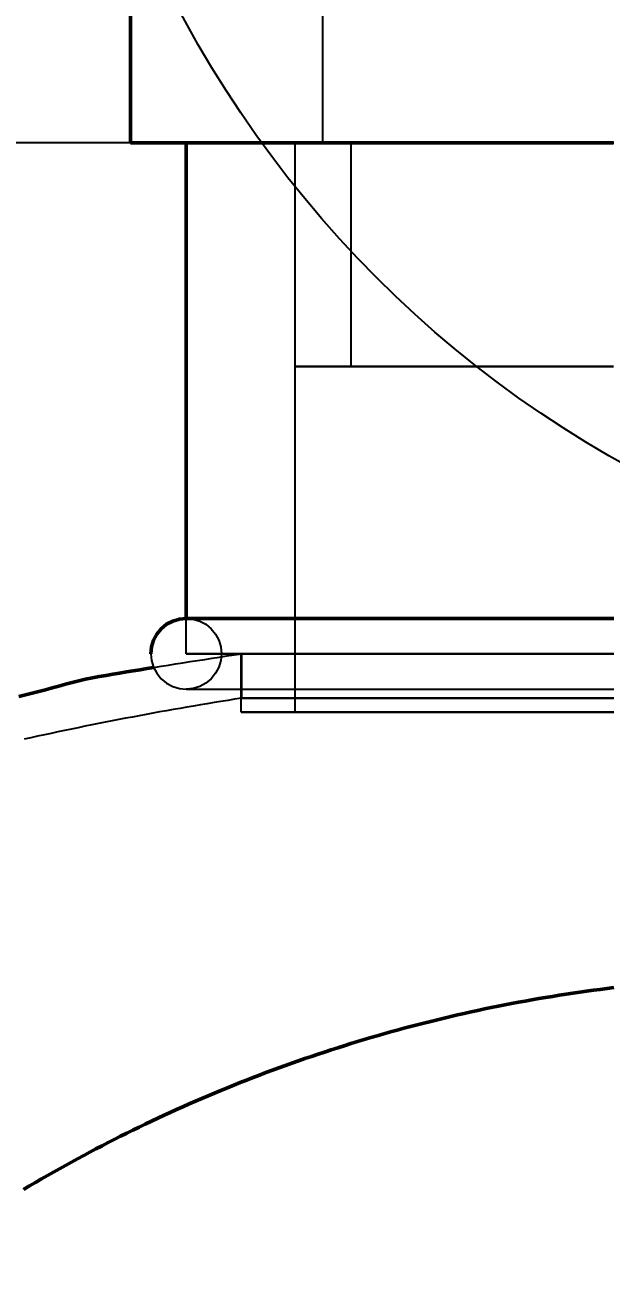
# Model space of a CAD drawing. Header units: millimetres. Extents: x 0 to 594, y 0 to 420.
# Drawn here: x 87.18 to 91.43, y 344.11 to 353.13 of the extents above; entities that cross this region are included whole.
import ezdxf

# ---------------------------------------------------------------- set-up
doc = ezdxf.new("R2010")
doc.units = ezdxf.units.MM
doc.linetypes.add('ISO02-TRAZOS', pattern=[3.75, 3, -0.75])
for name, color, linetype, lineweight in [('01-VISIBLE', 7, 'CONTINUOUS', 50), ('02-OCULTA', 4, 'ISO02-TRAZOS', 25), ('04-COTA', 3, 'CONTINUOUS', 25), ('08-FINA', 5, 'CONTINUOUS', 25)]:
    doc.layers.add(name, color=color, linetype=linetype, lineweight=lineweight)
doc.styles.add('ISO3098', font='isocpeur.ttf')
doc.dimstyles.new('FLAMA-ISO', dxfattribs={"dimtxt": 3.5, "dimasz": 3, "dimexe": 2, "dimexo": 1, "dimgap": 1, "dimtad": 1, "dimdec": 1, "dimtxsty": 'ISO3098', "dimcen": 2.5, "dimclrd": 3, "dimclre": 3, "dimclrt": 3, "dimazin": 3, "dimtfac": 1, "dimtmove": 0, "dimatfit": 3, "dimlwd": 25, "dimlwe": 25})

msp = doc.modelspace()

# ---------------------------------------------------------------- linework, layer by layer
at = {"layer": '01-VISIBLE'}
for p, q in [((87.945, 352.2761), (87.945, 353.6261)), ((88.35, 348.8321), (88.35, 352.2761))]:
    msp.add_line(p, q, dxfattribs=at)
for points in [[(87.945, 352.2761), (87.9951, 352.2761), (88.0451, 352.2761), (88.0952, 352.2761), (88.1452, 352.2761), (88.1953, 352.2761), (88.2453, 352.2761), (88.2954, 352.2761), (88.3454, 352.2761), (88.3955, 352.2761), (88.4455, 352.2761), (88.4956, 352.2761), (88.5456, 352.2761), (88.5957, 352.2761), (88.6457, 352.2761), (88.6958, 352.2761), (88.7458, 352.2761), (88.7959, 352.2761), (88.8459, 352.2761), (88.896, 352.2761), (88.946, 352.2761), (88.9961, 352.2761), (89.0461, 352.2761), (89.0962, 352.2761), (89.1462, 352.2761), (89.1963, 352.2761), (89.2464, 352.2761), (89.2964, 352.2761), (89.3465, 352.2761), (89.3965, 352.2761), (89.4466, 352.2761), (89.4966, 352.2761), (89.5467, 352.2761), (89.5967, 352.2761), (89.6468, 352.2761), (89.6968, 352.2761), (89.7469, 352.2761), (89.7969, 352.2761), (89.847, 352.2761), (89.897, 352.2761), (89.9471, 352.2761), (89.9971, 352.2761), (90.0472, 352.2761), (90.0972, 352.2761), (90.1473, 352.2761), (90.1973, 352.2761), (90.2474, 352.2761), (90.2974, 352.2761), (90.3475, 352.2761), (90.3976, 352.2761), (90.4476, 352.2761), (90.4977, 352.2761), (90.5477, 352.2761), (90.5978, 352.2761), (90.6478, 352.2761), (90.6979, 352.2761), (90.7479, 352.2761), (90.798, 352.2761), (90.848, 352.2761), (90.8981, 352.2761), (90.9481, 352.2761), (90.9982, 352.2761), (91.0482, 352.2761), (91.0983, 352.2761), (91.1483, 352.2761), (91.1984, 352.2761), (91.2484, 352.2761), (91.2985, 352.2761), (91.3485, 352.2761), (91.3986, 352.2761), (91.4486, 352.2761)], [(88.35, 348.8321), (88.3001, 348.8272), (88.252, 348.8126), (88.2078, 348.7889), (88.169, 348.7571), (88.1371, 348.7183), (88.1135, 348.6741), (88.0989, 348.626), (88.094, 348.5761)], [(91.45, 348.8321), (91.4, 348.8321), (91.35, 348.8321), (91.3, 348.8321), (91.25, 348.8321), (91.2, 348.8321), (91.15, 348.8321), (91.1, 348.8321), (91.05, 348.8321), (91, 348.8321), (90.95, 348.8321), (90.9, 348.8321), (90.85, 348.8321), (90.8, 348.8321), (90.75, 348.8321), (90.7, 348.8321), (90.65, 348.8321), (90.6, 348.8321), (90.55, 348.8321), (90.5, 348.8321), (90.45, 348.8321), (90.4, 348.8321), (90.35, 348.8321), (90.3, 348.8321), (90.25, 348.8321), (90.2, 348.8321), (90.15, 348.8321), (90.1, 348.8321), (90.05, 348.8321), (90, 348.8321), (89.95, 348.8321), (89.9, 348.8321), (89.85, 348.8321), (89.8, 348.8321), (89.75, 348.8321), (89.7, 348.8321), (89.65, 348.8321), (89.6, 348.8321), (89.55, 348.8321), (89.5, 348.8321), (89.45, 348.8321), (89.4, 348.8321), (89.35, 348.8321), (89.3, 348.8321), (89.25, 348.8321), (89.2, 348.8321), (89.15, 348.8321), (89.1, 348.8321), (89.05, 348.8321), (89, 348.8321), (88.95, 348.8321), (88.9, 348.8321), (88.85, 348.8321), (88.8, 348.8321), (88.75, 348.8321), (88.7, 348.8321), (88.65, 348.8321), (88.6, 348.8321), (88.55, 348.8321), (88.5, 348.8321), (88.45, 348.8321), (88.4, 348.8321), (88.35, 348.8321)], [(87.1351, 348.2665), (87.1838, 348.2782), (87.2325, 348.2901), (87.2811, 348.3023), (87.3296, 348.315), (87.3779, 348.3283), (87.4261, 348.342), (87.4743, 348.3557), (87.5228, 348.3686), (87.5715, 348.3802), (87.6205, 348.3907), (87.6697, 348.4004), (87.7189, 348.4097), (87.7682, 348.4186), (87.8176, 348.4272), (87.867, 348.4357), (87.9164, 348.444), (87.9658, 348.4522), (88.0153, 348.4603), (88.0647, 348.4684), (88.1142, 348.4764)], [(87.1709, 344.6948), (87.2139, 344.7204), (87.2571, 344.7458), (87.3004, 344.771), (87.3437, 344.796), (87.3872, 344.8208), (87.4309, 344.8454), (87.4746, 344.8698), (87.5184, 344.894), (87.5624, 344.9179), (87.6064, 344.9417), (87.6506, 344.9653), (87.6949, 344.9887), (87.7393, 345.0119), (87.7838, 345.0348), (87.8284, 345.0576), (87.8731, 345.0801), (87.9179, 345.1025), (87.9628, 345.1246), (88.0078, 345.1466), (88.0529, 345.1683), (88.0981, 345.1898), (88.1434, 345.2111), (88.1888, 345.2323), (88.2343, 345.2532), (88.2799, 345.2738), (88.3256, 345.2943), (88.3714, 345.3146), (88.4173, 345.3346), (88.4633, 345.3545), (88.5093, 345.3741), (88.5555, 345.3935), (88.6017, 345.4127), (88.6481, 345.4317), (88.6945, 345.4505), (88.741, 345.4691), (88.7876, 345.4874), (88.8342, 345.5056), (88.881, 345.5235), (88.9278, 345.5412), (88.9747, 345.5587), (89.0217, 345.576), (89.0688, 345.593), (89.116, 345.6099), (89.1632, 345.6265), (89.2105, 345.6429), (89.2579, 345.6591), (89.3054, 345.675), (89.3529, 345.6908), (89.4005, 345.7063), (89.4482, 345.7216), (89.4959, 345.7367), (89.5437, 345.7516), (89.5916, 345.7663), (89.6395, 345.7807), (89.6876, 345.7949), (89.7356, 345.8089), (89.7838, 345.8227), (89.832, 345.8362), (89.8802, 345.8495), (89.9286, 345.8626), (89.977, 345.8755), (90.0254, 345.8882), (90.0739, 345.9006), (90.1225, 345.9128), (90.1711, 345.9248), (90.2198, 345.9366), (90.2685, 345.9481), (90.3173, 345.9594), (90.3661, 345.9705), (90.415, 345.9814), (90.4639, 345.992), (90.5129, 346.0024), (90.5619, 346.0126), (90.611, 346.0226), (90.6601, 346.0323), (90.7092, 346.0418), (90.7584, 346.0511), (90.8077, 346.0601), (90.857, 346.069), (90.9063, 346.0776), (90.9557, 346.086), (91.0051, 346.0941), (91.0545, 346.102), (91.104, 346.1097), (91.1535, 346.1172), (91.203, 346.1244), (91.2526, 346.1314), (91.3022, 346.1382), (91.3519, 346.1448), (91.4015, 346.1511), (91.4512, 346.1572)]]:
    msp.add_lwpolyline(points, dxfattribs=at)
at = {"layer": '02-OCULTA'}
for p, q in [((89.34, 352.2761), (89.34, 353.6261)), ((89.14, 348.1533), (89.14, 352.2761)), ((89.14, 350.6561), (89.14, 352.2761)), ((89.545, 350.6561), (89.545, 352.2761)), ((88.35, 348.5761), (88.35, 348.8321)), ((88.749, 348.1533), (88.749, 348.5761)), ((88.75, 348.5761), (88.75, 348.2533))]:
    msp.add_line(p, q, dxfattribs=at)
for points in [[(91.4486, 352.2761), (91.3986, 352.2761), (91.3485, 352.2761), (91.2985, 352.2761), (91.2484, 352.2761), (91.1984, 352.2761), (91.1483, 352.2761), (91.0983, 352.2761), (91.0482, 352.2761), (90.9982, 352.2761), (90.9481, 352.2761), (90.8981, 352.2761), (90.848, 352.2761), (90.798, 352.2761), (90.7479, 352.2761), (90.6979, 352.2761), (90.6478, 352.2761), (90.5978, 352.2761), (90.5477, 352.2761), (90.4977, 352.2761), (90.4476, 352.2761), (90.3976, 352.2761), (90.3475, 352.2761), (90.2974, 352.2761), (90.2474, 352.2761), (90.1973, 352.2761), (90.1473, 352.2761), (90.0972, 352.2761), (90.0472, 352.2761), (89.9971, 352.2761), (89.9471, 352.2761), (89.897, 352.2761), (89.847, 352.2761), (89.7969, 352.2761), (89.7469, 352.2761), (89.6968, 352.2761), (89.6468, 352.2761), (89.5967, 352.2761), (89.5467, 352.2761), (89.4966, 352.2761), (89.4466, 352.2761), (89.3965, 352.2761), (89.3465, 352.2761), (89.2964, 352.2761), (89.2464, 352.2761), (89.1963, 352.2761), (89.1462, 352.2761), (89.0962, 352.2761), (89.0461, 352.2761), (88.9961, 352.2761), (88.946, 352.2761), (88.896, 352.2761), (88.8459, 352.2761), (88.7959, 352.2761), (88.7458, 352.2761), (88.6958, 352.2761), (88.6457, 352.2761), (88.5957, 352.2761), (88.5456, 352.2761), (88.4956, 352.2761), (88.4455, 352.2761), (88.3955, 352.2761), (88.3454, 352.2761), (88.2954, 352.2761), (88.2453, 352.2761), (88.1953, 352.2761), (88.1452, 352.2761), (88.0952, 352.2761), (88.0451, 352.2761), (87.9951, 352.2761), (87.945, 352.2761)], [(91.45, 352.2761), (91.4, 352.2761), (91.35, 352.2761), (91.3, 352.2761), (91.25, 352.2761), (91.2, 352.2761), (91.15, 352.2761), (91.1, 352.2761), (91.05, 352.2761), (91, 352.2761), (90.95, 352.2761), (90.9, 352.2761), (90.85, 352.2761), (90.8, 352.2761), (90.75, 352.2761), (90.7, 352.2761), (90.65, 352.2761), (90.6, 352.2761), (90.55, 352.2761), (90.5, 352.2761), (90.45, 352.2761), (90.4, 352.2761), (90.35, 352.2761), (90.3, 352.2761), (90.25, 352.2761), (90.2, 352.2761), (90.15, 352.2761), (90.1, 352.2761), (90.05, 352.2761), (90, 352.2761), (89.95, 352.2761), (89.9, 352.2761), (89.85, 352.2761), (89.8, 352.2761), (89.75, 352.2761), (89.7, 352.2761), (89.65, 352.2761), (89.6, 352.2761), (89.55, 352.2761), (89.5, 352.2761), (89.45, 352.2761), (89.4, 352.2761), (89.35, 352.2761), (89.3, 352.2761), (89.25, 352.2761), (89.2, 352.2761), (89.15, 352.2761), (89.1, 352.2761), (89.05, 352.2761), (89, 352.2761), (88.95, 352.2761), (88.9, 352.2761), (88.85, 352.2761), (88.8, 352.2761), (88.75, 352.2761), (88.7, 352.2761), (88.65, 352.2761), (88.6, 352.2761), (88.55, 352.2761), (88.5, 352.2761), (88.45, 352.2761), (88.4, 352.2761), (88.35, 352.2761)], [(88.35, 352.2761), (88.4, 352.2761), (88.45, 352.2761), (88.5, 352.2761), (88.55, 352.2761), (88.6, 352.2761), (88.65, 352.2761), (88.7, 352.2761), (88.75, 352.2761), (88.8, 352.2761), (88.85, 352.2761), (88.9, 352.2761), (88.95, 352.2761), (89, 352.2761), (89.05, 352.2761), (89.1, 352.2761), (89.15, 352.2761), (89.2, 352.2761), (89.25, 352.2761), (89.3, 352.2761), (89.35, 352.2761), (89.4, 352.2761), (89.45, 352.2761), (89.5, 352.2761), (89.55, 352.2761), (89.6, 352.2761), (89.65, 352.2761), (89.7, 352.2761), (89.75, 352.2761), (89.8, 352.2761), (89.85, 352.2761), (89.9, 352.2761), (89.95, 352.2761), (90, 352.2761), (90.05, 352.2761), (90.1, 352.2761), (90.15, 352.2761), (90.2, 352.2761), (90.25, 352.2761), (90.3, 352.2761), (90.35, 352.2761), (90.4, 352.2761), (90.45, 352.2761), (90.5, 352.2761), (90.55, 352.2761), (90.6, 352.2761), (90.65, 352.2761), (90.7, 352.2761), (90.75, 352.2761), (90.8, 352.2761), (90.85, 352.2761), (90.9, 352.2761), (90.95, 352.2761), (91, 352.2761), (91.05, 352.2761), (91.1, 352.2761), (91.15, 352.2761), (91.2, 352.2761), (91.25, 352.2761), (91.3, 352.2761), (91.35, 352.2761), (91.4, 352.2761), (91.45, 352.2761)], [(91.4464, 352.2761), (91.3962, 352.2761), (91.3461, 352.2761), (91.296, 352.2761), (91.2458, 352.2761), (91.1957, 352.2761), (91.1456, 352.2761), (91.0954, 352.2761), (91.0453, 352.2761), (90.9951, 352.2761), (90.945, 352.2761), (90.8949, 352.2761), (90.8447, 352.2761), (90.7946, 352.2761), (90.7444, 352.2761), (90.6943, 352.2761), (90.6442, 352.2761), (90.594, 352.2761), (90.5439, 352.2761), (90.4938, 352.2761), (90.4436, 352.2761), (90.3935, 352.2761), (90.3433, 352.2761), (90.2932, 352.2761), (90.2431, 352.2761), (90.1929, 352.2761), (90.1428, 352.2761), (90.0926, 352.2761), (90.0425, 352.2761), (89.9924, 352.2761), (89.9422, 352.2761), (89.8921, 352.2761), (89.8419, 352.2761), (89.7918, 352.2761), (89.7417, 352.2761), (89.6915, 352.2761), (89.6414, 352.2761), (89.5913, 352.2761), (89.5411, 352.2761), (89.491, 352.2761), (89.4408, 352.2761), (89.3907, 352.2761), (89.3406, 352.2761), (89.2904, 352.2761), (89.2403, 352.2761), (89.1901, 352.2761), (89.14, 352.2761)], [(89.14, 352.2761), (89.1901, 352.2761), (89.2403, 352.2761), (89.2904, 352.2761), (89.3406, 352.2761), (89.3907, 352.2761), (89.4408, 352.2761), (89.491, 352.2761), (89.5411, 352.2761), (89.5913, 352.2761), (89.6414, 352.2761), (89.6915, 352.2761), (89.7417, 352.2761), (89.7918, 352.2761), (89.8419, 352.2761), (89.8921, 352.2761), (89.9422, 352.2761), (89.9924, 352.2761), (90.0425, 352.2761), (90.0926, 352.2761), (90.1428, 352.2761), (90.1929, 352.2761), (90.2431, 352.2761), (90.2932, 352.2761), (90.3433, 352.2761), (90.3935, 352.2761), (90.4436, 352.2761), (90.4938, 352.2761), (90.5439, 352.2761), (90.594, 352.2761), (90.6442, 352.2761), (90.6943, 352.2761), (90.7444, 352.2761), (90.7946, 352.2761), (90.8447, 352.2761), (90.8949, 352.2761), (90.945, 352.2761), (90.9951, 352.2761), (91.0453, 352.2761), (91.0954, 352.2761), (91.1456, 352.2761), (91.1957, 352.2761), (91.2458, 352.2761), (91.296, 352.2761), (91.3461, 352.2761), (91.3962, 352.2761), (91.4464, 352.2761)], [(91.4464, 352.2761), (91.3962, 352.2761), (91.3461, 352.2761), (91.296, 352.2761), (91.2458, 352.2761), (91.1957, 352.2761), (91.1456, 352.2761), (91.0954, 352.2761), (91.0453, 352.2761), (90.9951, 352.2761), (90.945, 352.2761), (90.8949, 352.2761), (90.8447, 352.2761), (90.7946, 352.2761), (90.7444, 352.2761), (90.6943, 352.2761), (90.6442, 352.2761), (90.594, 352.2761), (90.5439, 352.2761), (90.4938, 352.2761), (90.4436, 352.2761), (90.3935, 352.2761), (90.3433, 352.2761), (90.2932, 352.2761), (90.2431, 352.2761), (90.1929, 352.2761), (90.1428, 352.2761), (90.0926, 352.2761), (90.0425, 352.2761), (89.9924, 352.2761), (89.9422, 352.2761), (89.8921, 352.2761), (89.8419, 352.2761), (89.7918, 352.2761), (89.7417, 352.2761), (89.6915, 352.2761), (89.6414, 352.2761), (89.5913, 352.2761), (89.5411, 352.2761), (89.491, 352.2761), (89.4408, 352.2761), (89.3907, 352.2761), (89.3406, 352.2761), (89.2904, 352.2761), (89.2403, 352.2761), (89.1901, 352.2761), (89.14, 352.2761)], [(89.14, 352.2761), (89.1901, 352.2761), (89.2403, 352.2761), (89.2904, 352.2761), (89.3406, 352.2761), (89.3907, 352.2761), (89.4408, 352.2761), (89.491, 352.2761), (89.5411, 352.2761), (89.5913, 352.2761), (89.6414, 352.2761), (89.6915, 352.2761), (89.7417, 352.2761), (89.7918, 352.2761), (89.8419, 352.2761), (89.8921, 352.2761), (89.9422, 352.2761), (89.9924, 352.2761), (90.0425, 352.2761), (90.0926, 352.2761), (90.1428, 352.2761), (90.1929, 352.2761), (90.2431, 352.2761), (90.2932, 352.2761), (90.3433, 352.2761), (90.3935, 352.2761), (90.4436, 352.2761), (90.4938, 352.2761), (90.5439, 352.2761), (90.594, 352.2761), (90.6442, 352.2761), (90.6943, 352.2761), (90.7444, 352.2761), (90.7946, 352.2761), (90.8447, 352.2761), (90.8949, 352.2761), (90.945, 352.2761), (90.9951, 352.2761), (91.0453, 352.2761), (91.0954, 352.2761), (91.1456, 352.2761), (91.1957, 352.2761), (91.2458, 352.2761), (91.296, 352.2761), (91.3461, 352.2761), (91.3962, 352.2761), (91.4464, 352.2761)], [(91.4462, 352.2761), (91.396, 352.2761), (91.3459, 352.2761), (91.2957, 352.2761), (91.2456, 352.2761), (91.1954, 352.2761), (91.1453, 352.2761), (91.0951, 352.2761), (91.045, 352.2761), (90.9949, 352.2761), (90.9447, 352.2761), (90.8946, 352.2761), (90.8444, 352.2761), (90.7943, 352.2761), (90.7441, 352.2761), (90.694, 352.2761), (90.6438, 352.2761), (90.5937, 352.2761), (90.5435, 352.2761), (90.4934, 352.2761), (90.4432, 352.2761), (90.3931, 352.2761), (90.3429, 352.2761), (90.2928, 352.2761), (90.2426, 352.2761), (90.1925, 352.2761), (90.1424, 352.2761), (90.0922, 352.2761), (90.0421, 352.2761), (89.9919, 352.2761), (89.9418, 352.2761), (89.8916, 352.2761), (89.8415, 352.2761), (89.7913, 352.2761), (89.7412, 352.2761), (89.691, 352.2761), (89.6409, 352.2761), (89.5907, 352.2761), (89.5406, 352.2761), (89.4904, 352.2761), (89.4403, 352.2761), (89.3901, 352.2761), (89.34, 352.2761)], [(89.34, 352.2761), (89.3901, 352.2761), (89.4403, 352.2761), (89.4904, 352.2761), (89.5406, 352.2761), (89.5907, 352.2761), (89.6409, 352.2761), (89.691, 352.2761), (89.7412, 352.2761), (89.7913, 352.2761), (89.8415, 352.2761), (89.8916, 352.2761), (89.9418, 352.2761), (89.9919, 352.2761), (90.0421, 352.2761), (90.0922, 352.2761), (90.1424, 352.2761), (90.1925, 352.2761), (90.2426, 352.2761), (90.2928, 352.2761), (90.3429, 352.2761), (90.3931, 352.2761), (90.4432, 352.2761), (90.4934, 352.2761), (90.5435, 352.2761), (90.5937, 352.2761), (90.6438, 352.2761), (90.694, 352.2761), (90.7441, 352.2761), (90.7943, 352.2761), (90.8444, 352.2761), (90.8946, 352.2761), (90.9447, 352.2761), (90.9949, 352.2761), (91.045, 352.2761), (91.0951, 352.2761), (91.1453, 352.2761), (91.1954, 352.2761), (91.2456, 352.2761), (91.2957, 352.2761), (91.3459, 352.2761), (91.396, 352.2761), (91.4462, 352.2761)], [(91.448, 352.2761), (91.3979, 352.2761), (91.3478, 352.2761), (91.2977, 352.2761), (91.2477, 352.2761), (91.1976, 352.2761), (91.1475, 352.2761), (91.0974, 352.2761), (91.0473, 352.2761), (90.9973, 352.2761), (90.9472, 352.2761), (90.8971, 352.2761), (90.847, 352.2761), (90.797, 352.2761), (90.7469, 352.2761), (90.6968, 352.2761), (90.6467, 352.2761), (90.5966, 352.2761), (90.5466, 352.2761), (90.4965, 352.2761), (90.4464, 352.2761), (90.3963, 352.2761), (90.3462, 352.2761), (90.2962, 352.2761), (90.2461, 352.2761), (90.196, 352.2761), (90.1459, 352.2761), (90.0959, 352.2761), (90.0458, 352.2761), (89.9957, 352.2761), (89.9456, 352.2761), (89.8955, 352.2761), (89.8455, 352.2761), (89.7954, 352.2761), (89.7453, 352.2761), (89.6952, 352.2761), (89.6452, 352.2761), (89.5951, 352.2761), (89.545, 352.2761)], [(89.545, 352.2761), (89.5951, 352.2761), (89.6452, 352.2761), (89.6952, 352.2761), (89.7453, 352.2761), (89.7954, 352.2761), (89.8455, 352.2761), (89.8955, 352.2761), (89.9456, 352.2761), (89.9957, 352.2761), (90.0458, 352.2761), (90.0959, 352.2761), (90.1459, 352.2761), (90.196, 352.2761), (90.2461, 352.2761), (90.2962, 352.2761), (90.3462, 352.2761), (90.3963, 352.2761), (90.4464, 352.2761), (90.4965, 352.2761), (90.5466, 352.2761), (90.5966, 352.2761), (90.6467, 352.2761), (90.6968, 352.2761), (90.7469, 352.2761), (90.797, 352.2761), (90.847, 352.2761), (90.8971, 352.2761), (90.9472, 352.2761), (90.9973, 352.2761), (91.0473, 352.2761), (91.0974, 352.2761), (91.1475, 352.2761), (91.1976, 352.2761), (91.2477, 352.2761), (91.2977, 352.2761), (91.3478, 352.2761), (91.3979, 352.2761), (91.448, 352.2761)], [(91.4464, 350.6561), (91.3962, 350.6561), (91.3461, 350.6561), (91.296, 350.6561), (91.2458, 350.6561), (91.1957, 350.6561), (91.1456, 350.6561), (91.0954, 350.6561), (91.0453, 350.6561), (90.9951, 350.6561), (90.945, 350.6561), (90.8949, 350.6561), (90.8447, 350.6561), (90.7946, 350.6561), (90.7444, 350.6561), (90.6943, 350.6561), (90.6442, 350.6561), (90.594, 350.6561), (90.5439, 350.6561), (90.4938, 350.6561), (90.4436, 350.6561), (90.3935, 350.6561), (90.3433, 350.6561), (90.2932, 350.6561), (90.2431, 350.6561), (90.1929, 350.6561), (90.1428, 350.6561), (90.0926, 350.6561), (90.0425, 350.6561), (89.9924, 350.6561), (89.9422, 350.6561), (89.8921, 350.6561), (89.8419, 350.6561), (89.7918, 350.6561), (89.7417, 350.6561), (89.6915, 350.6561), (89.6414, 350.6561), (89.5913, 350.6561), (89.5411, 350.6561), (89.491, 350.6561), (89.4408, 350.6561), (89.3907, 350.6561), (89.3406, 350.6561), (89.2904, 350.6561), (89.2403, 350.6561), (89.1901, 350.6561), (89.14, 350.6561)], [(89.14, 350.6561), (89.1901, 350.6561), (89.2403, 350.6561), (89.2904, 350.6561), (89.3406, 350.6561), (89.3907, 350.6561), (89.4408, 350.6561), (89.491, 350.6561), (89.5411, 350.6561), (89.5913, 350.6561), (89.6414, 350.6561), (89.6915, 350.6561), (89.7417, 350.6561), (89.7918, 350.6561), (89.8419, 350.6561), (89.8921, 350.6561), (89.9422, 350.6561), (89.9924, 350.6561), (90.0425, 350.6561), (90.0926, 350.6561), (90.1428, 350.6561), (90.1929, 350.6561), (90.2431, 350.6561), (90.2932, 350.6561), (90.3433, 350.6561), (90.3935, 350.6561), (90.4436, 350.6561), (90.4938, 350.6561), (90.5439, 350.6561), (90.594, 350.6561), (90.6442, 350.6561), (90.6943, 350.6561), (90.7444, 350.6561), (90.7946, 350.6561), (90.8447, 350.6561), (90.8949, 350.6561), (90.945, 350.6561), (90.9951, 350.6561), (91.0453, 350.6561), (91.0954, 350.6561), (91.1456, 350.6561), (91.1957, 350.6561), (91.2458, 350.6561), (91.296, 350.6561), (91.3461, 350.6561), (91.3962, 350.6561), (91.4464, 350.6561)], [(91.448, 350.6561), (91.3979, 350.6561), (91.3478, 350.6561), (91.2977, 350.6561), (91.2477, 350.6561), (91.1976, 350.6561), (91.1475, 350.6561), (91.0974, 350.6561), (91.0473, 350.6561), (90.9973, 350.6561), (90.9472, 350.6561), (90.8971, 350.6561), (90.847, 350.6561), (90.797, 350.6561), (90.7469, 350.6561), (90.6968, 350.6561), (90.6467, 350.6561), (90.5966, 350.6561), (90.5466, 350.6561), (90.4965, 350.6561), (90.4464, 350.6561), (90.3963, 350.6561), (90.3462, 350.6561), (90.2962, 350.6561), (90.2461, 350.6561), (90.196, 350.6561), (90.1459, 350.6561), (90.0959, 350.6561), (90.0458, 350.6561), (89.9957, 350.6561), (89.9456, 350.6561), (89.8955, 350.6561), (89.8455, 350.6561), (89.7954, 350.6561), (89.7453, 350.6561), (89.6952, 350.6561), (89.6452, 350.6561), (89.5951, 350.6561), (89.545, 350.6561)], [(89.545, 350.6561), (89.5951, 350.6561), (89.6452, 350.6561), (89.6952, 350.6561), (89.7453, 350.6561), (89.7954, 350.6561), (89.8455, 350.6561), (89.8955, 350.6561), (89.9456, 350.6561), (89.9957, 350.6561), (90.0458, 350.6561), (90.0959, 350.6561), (90.1459, 350.6561), (90.196, 350.6561), (90.2461, 350.6561), (90.2962, 350.6561), (90.3462, 350.6561), (90.3963, 350.6561), (90.4464, 350.6561), (90.4965, 350.6561), (90.5466, 350.6561), (90.5966, 350.6561), (90.6467, 350.6561), (90.6968, 350.6561), (90.7469, 350.6561), (90.797, 350.6561), (90.847, 350.6561), (90.8971, 350.6561), (90.9472, 350.6561), (90.9973, 350.6561), (91.0473, 350.6561), (91.0974, 350.6561), (91.1475, 350.6561), (91.1976, 350.6561), (91.2477, 350.6561), (91.2977, 350.6561), (91.3478, 350.6561), (91.3979, 350.6561), (91.448, 350.6561)], [(91.45, 348.8321), (91.4, 348.8321), (91.35, 348.8321), (91.3, 348.8321), (91.25, 348.8321), (91.2, 348.8321), (91.15, 348.8321), (91.1, 348.8321), (91.05, 348.8321), (91, 348.8321), (90.95, 348.8321), (90.9, 348.8321), (90.85, 348.8321), (90.8, 348.8321), (90.75, 348.8321), (90.7, 348.8321), (90.65, 348.8321), (90.6, 348.8321), (90.55, 348.8321), (90.5, 348.8321), (90.45, 348.8321), (90.4, 348.8321), (90.35, 348.8321), (90.3, 348.8321), (90.25, 348.8321), (90.2, 348.8321), (90.15, 348.8321), (90.1, 348.8321), (90.05, 348.8321), (90, 348.8321), (89.95, 348.8321), (89.9, 348.8321), (89.85, 348.8321), (89.8, 348.8321), (89.75, 348.8321), (89.7, 348.8321), (89.65, 348.8321), (89.6, 348.8321), (89.55, 348.8321), (89.5, 348.8321), (89.45, 348.8321), (89.4, 348.8321), (89.35, 348.8321), (89.3, 348.8321), (89.25, 348.8321), (89.2, 348.8321), (89.15, 348.8321), (89.1, 348.8321), (89.05, 348.8321), (89, 348.8321), (88.95, 348.8321), (88.9, 348.8321), (88.85, 348.8321), (88.8, 348.8321), (88.75, 348.8321), (88.7, 348.8321), (88.65, 348.8321), (88.6, 348.8321), (88.55, 348.8321), (88.5, 348.8321), (88.45, 348.8321), (88.4, 348.8321), (88.35, 348.8321)], [(88.35, 348.8321), (88.35, 348.8321), (88.35, 348.8321), (88.35, 348.8321), (88.35, 348.8321), (88.35, 348.8321), (88.35, 348.8321)], [(88.35, 348.8321), (88.3999, 348.8272), (88.448, 348.8126), (88.4922, 348.7889), (88.531, 348.7571), (88.5629, 348.7183), (88.5865, 348.6741), (88.6011, 348.626), (88.606, 348.5761), (88.6011, 348.5261), (88.5865, 348.4781), (88.5629, 348.4339), (88.531, 348.3951), (88.4922, 348.3632), (88.448, 348.3396), (88.3999, 348.325), (88.35, 348.3201)], [(88.094, 348.5761), (88.0989, 348.5261), (88.1135, 348.4781), (88.1371, 348.4339), (88.169, 348.3951), (88.2078, 348.3632), (88.252, 348.3396), (88.3001, 348.325), (88.35, 348.3201)], [(88.1142, 348.4764), (88.1671, 348.4849), (88.2201, 348.4934), (88.2731, 348.5018), (88.326, 348.5102), (88.379, 348.5185), (88.432, 348.5268), (88.485, 348.5351), (88.538, 348.5433), (88.591, 348.5514), (88.644, 348.5596), (88.697, 348.5678), (88.75, 348.5761)], [(91.45, 348.5761), (91.4, 348.5761), (91.35, 348.5761), (91.3, 348.5761), (91.25, 348.5761), (91.2, 348.5761), (91.15, 348.5761), (91.1, 348.5761), (91.05, 348.5761), (91, 348.5761), (90.95, 348.5761), (90.9, 348.5761), (90.85, 348.5761), (90.8, 348.5761), (90.75, 348.5761), (90.7, 348.5761), (90.65, 348.5761), (90.6, 348.5761), (90.55, 348.5761), (90.5, 348.5761), (90.45, 348.5761), (90.4, 348.5761), (90.35, 348.5761), (90.3, 348.5761), (90.25, 348.5761), (90.2, 348.5761), (90.15, 348.5761), (90.1, 348.5761), (90.05, 348.5761), (90, 348.5761), (89.95, 348.5761), (89.9, 348.5761), (89.85, 348.5761), (89.8, 348.5761), (89.75, 348.5761), (89.7, 348.5761), (89.65, 348.5761), (89.6, 348.5761), (89.55, 348.5761), (89.5, 348.5761), (89.45, 348.5761), (89.4, 348.5761), (89.35, 348.5761), (89.3, 348.5761), (89.25, 348.5761), (89.2, 348.5761), (89.15, 348.5761), (89.1, 348.5761), (89.05, 348.5761), (89, 348.5761), (88.95, 348.5761), (88.9, 348.5761), (88.85, 348.5761), (88.8, 348.5761), (88.75, 348.5761), (88.7, 348.5761), (88.65, 348.5761), (88.6, 348.5761), (88.55, 348.5761), (88.5, 348.5761), (88.45, 348.5761), (88.4, 348.5761), (88.35, 348.5761)], [(88.35, 348.5761), (88.4, 348.5761), (88.45, 348.5761), (88.5, 348.5761), (88.55, 348.5761), (88.6, 348.5761), (88.65, 348.5761), (88.7, 348.5761), (88.75, 348.5761), (88.8, 348.5761), (88.85, 348.5761), (88.9, 348.5761), (88.95, 348.5761), (89, 348.5761), (89.05, 348.5761), (89.1, 348.5761), (89.15, 348.5761), (89.2, 348.5761), (89.25, 348.5761), (89.3, 348.5761), (89.35, 348.5761), (89.4, 348.5761), (89.45, 348.5761), (89.5, 348.5761), (89.55, 348.5761), (89.6, 348.5761), (89.65, 348.5761), (89.7, 348.5761), (89.75, 348.5761), (89.8, 348.5761), (89.85, 348.5761), (89.9, 348.5761), (89.95, 348.5761), (90, 348.5761), (90.05, 348.5761), (90.1, 348.5761), (90.15, 348.5761), (90.2, 348.5761), (90.25, 348.5761), (90.3, 348.5761), (90.35, 348.5761), (90.4, 348.5761), (90.45, 348.5761), (90.5, 348.5761), (90.55, 348.5761), (90.6, 348.5761), (90.65, 348.5761), (90.7, 348.5761), (90.75, 348.5761), (90.8, 348.5761), (90.85, 348.5761), (90.9, 348.5761), (90.95, 348.5761), (91, 348.5761), (91.05, 348.5761), (91.1, 348.5761), (91.15, 348.5761), (91.2, 348.5761), (91.25, 348.5761), (91.3, 348.5761), (91.35, 348.5761), (91.4, 348.5761), (91.45, 348.5761)], [(91.4497, 348.5761), (91.3997, 348.5761), (91.3496, 348.5761), (91.2996, 348.5761), (91.2496, 348.5761), (91.1996, 348.5761), (91.1496, 348.5761), (91.0996, 348.5761), (91.0496, 348.5761), (90.9996, 348.5761), (90.9496, 348.5761), (90.8995, 348.5761), (90.8495, 348.5761), (90.7995, 348.5761), (90.7495, 348.5761), (90.6995, 348.5761), (90.6495, 348.5761), (90.5995, 348.5761), (90.5494, 348.5761), (90.4994, 348.5761), (90.4494, 348.5761), (90.3994, 348.5761), (90.3494, 348.5761), (90.2994, 348.5761), (90.2494, 348.5761), (90.1994, 348.5761), (90.1493, 348.5761), (90.0993, 348.5761), (90.0493, 348.5761), (89.9993, 348.5761), (89.9493, 348.5761), (89.8993, 348.5761), (89.8493, 348.5761), (89.7993, 348.5761), (89.7493, 348.5761), (89.6992, 348.5761), (89.6492, 348.5761), (89.5992, 348.5761), (89.5492, 348.5761), (89.4992, 348.5761), (89.4492, 348.5761), (89.3992, 348.5761), (89.3491, 348.5761), (89.2991, 348.5761), (89.2491, 348.5761), (89.1991, 348.5761), (89.1491, 348.5761), (89.0991, 348.5761), (89.0491, 348.5761), (88.9991, 348.5761), (88.949, 348.5761), (88.899, 348.5761), (88.849, 348.5761), (88.799, 348.5761), (88.749, 348.5761)], [(88.749, 348.5761), (88.799, 348.5761), (88.849, 348.5761), (88.899, 348.5761), (88.949, 348.5761), (88.9991, 348.5761), (89.0491, 348.5761), (89.0991, 348.5761), (89.1491, 348.5761), (89.1991, 348.5761), (89.2491, 348.5761), (89.2991, 348.5761), (89.3491, 348.5761), (89.3992, 348.5761), (89.4492, 348.5761), (89.4992, 348.5761), (89.5492, 348.5761), (89.5992, 348.5761), (89.6492, 348.5761), (89.6992, 348.5761), (89.7493, 348.5761), (89.7993, 348.5761), (89.8493, 348.5761), (89.8993, 348.5761), (89.9493, 348.5761), (89.9993, 348.5761), (90.0493, 348.5761), (90.0993, 348.5761), (90.1493, 348.5761), (90.1994, 348.5761), (90.2494, 348.5761), (90.2994, 348.5761), (90.3494, 348.5761), (90.3994, 348.5761), (90.4494, 348.5761), (90.4994, 348.5761), (90.5494, 348.5761), (90.5995, 348.5761), (90.6495, 348.5761), (90.6995, 348.5761), (90.7495, 348.5761), (90.7995, 348.5761), (90.8495, 348.5761), (90.8995, 348.5761), (90.9496, 348.5761), (90.9996, 348.5761), (91.0496, 348.5761), (91.0996, 348.5761), (91.1496, 348.5761), (91.1996, 348.5761), (91.2496, 348.5761), (91.2996, 348.5761), (91.3496, 348.5761), (91.3997, 348.5761), (91.4497, 348.5761)], [(91.45, 348.5761), (91.4, 348.5761), (91.35, 348.5761), (91.3, 348.5761), (91.25, 348.5761), (91.2, 348.5761), (91.15, 348.5761), (91.1, 348.5761), (91.05, 348.5761), (91, 348.5761), (90.95, 348.5761), (90.9, 348.5761), (90.85, 348.5761), (90.8, 348.5761), (90.75, 348.5761), (90.7, 348.5761), (90.65, 348.5761), (90.6, 348.5761), (90.55, 348.5761), (90.5, 348.5761), (90.45, 348.5761), (90.4, 348.5761), (90.35, 348.5761), (90.3, 348.5761), (90.25, 348.5761), (90.2, 348.5761), (90.15, 348.5761), (90.1, 348.5761), (90.05, 348.5761), (90, 348.5761), (89.95, 348.5761), (89.9, 348.5761), (89.85, 348.5761), (89.8, 348.5761), (89.75, 348.5761), (89.7, 348.5761), (89.65, 348.5761), (89.6, 348.5761), (89.55, 348.5761), (89.5, 348.5761), (89.45, 348.5761), (89.4, 348.5761), (89.35, 348.5761), (89.3, 348.5761), (89.25, 348.5761), (89.2, 348.5761), (89.15, 348.5761), (89.1, 348.5761), (89.05, 348.5761), (89, 348.5761), (88.95, 348.5761), (88.9, 348.5761), (88.85, 348.5761), (88.8, 348.5761), (88.75, 348.5761)], [(88.75, 348.5761), (88.8, 348.5761), (88.85, 348.5761), (88.9, 348.5761), (88.95, 348.5761), (89, 348.5761), (89.05, 348.5761), (89.1, 348.5761), (89.15, 348.5761), (89.2, 348.5761), (89.25, 348.5761), (89.3, 348.5761), (89.35, 348.5761), (89.4, 348.5761), (89.45, 348.5761), (89.5, 348.5761), (89.55, 348.5761), (89.6, 348.5761), (89.65, 348.5761), (89.7, 348.5761), (89.75, 348.5761), (89.8, 348.5761), (89.85, 348.5761), (89.9, 348.5761), (89.95, 348.5761), (90, 348.5761), (90.05, 348.5761), (90.1, 348.5761), (90.15, 348.5761), (90.2, 348.5761), (90.25, 348.5761), (90.3, 348.5761), (90.35, 348.5761), (90.4, 348.5761), (90.45, 348.5761), (90.5, 348.5761), (90.55, 348.5761), (90.6, 348.5761), (90.65, 348.5761), (90.7, 348.5761), (90.75, 348.5761), (90.8, 348.5761), (90.85, 348.5761), (90.9, 348.5761), (90.95, 348.5761), (91, 348.5761), (91.05, 348.5761), (91.1, 348.5761), (91.15, 348.5761), (91.2, 348.5761), (91.25, 348.5761), (91.3, 348.5761), (91.35, 348.5761), (91.4, 348.5761), (91.45, 348.5761)], [(88.35, 348.3201), (88.4, 348.3201), (88.45, 348.3201), (88.5, 348.3201), (88.55, 348.3201), (88.6, 348.3201), (88.65, 348.3201), (88.7, 348.3201), (88.75, 348.3201), (88.8, 348.3201), (88.85, 348.3201), (88.9, 348.3201), (88.95, 348.3201), (89, 348.3201), (89.05, 348.3201), (89.1, 348.3201), (89.15, 348.3201), (89.2, 348.3201), (89.25, 348.3201), (89.3, 348.3201), (89.35, 348.3201), (89.4, 348.3201), (89.45, 348.3201), (89.5, 348.3201), (89.55, 348.3201), (89.6, 348.3201), (89.65, 348.3201), (89.7, 348.3201), (89.75, 348.3201), (89.8, 348.3201), (89.85, 348.3201), (89.9, 348.3201), (89.95, 348.3201), (90, 348.3201), (90.05, 348.3201), (90.1, 348.3201), (90.15, 348.3201), (90.2, 348.3201), (90.25, 348.3201), (90.3, 348.3201), (90.35, 348.3201), (90.4, 348.3201), (90.45, 348.3201), (90.5, 348.3201), (90.55, 348.3201), (90.6, 348.3201), (90.65, 348.3201), (90.7, 348.3201), (90.75, 348.3201), (90.8, 348.3201), (90.85, 348.3201), (90.9, 348.3201), (90.95, 348.3201), (91, 348.3201), (91.05, 348.3201), (91.1, 348.3201), (91.15, 348.3201), (91.2, 348.3201), (91.25, 348.3201), (91.3, 348.3201), (91.35, 348.3201), (91.4, 348.3201), (91.45, 348.3201)], [(88.35, 348.3201), (88.4, 348.3201), (88.45, 348.3201), (88.5, 348.3201), (88.55, 348.3201), (88.6, 348.3201), (88.65, 348.3201), (88.7, 348.3201), (88.75, 348.3201), (88.8, 348.3201), (88.85, 348.3201), (88.9, 348.3201), (88.95, 348.3201), (89, 348.3201), (89.05, 348.3201), (89.1, 348.3201), (89.15, 348.3201), (89.2, 348.3201), (89.25, 348.3201), (89.3, 348.3201), (89.35, 348.3201), (89.4, 348.3201), (89.45, 348.3201), (89.5, 348.3201), (89.55, 348.3201), (89.6, 348.3201), (89.65, 348.3201), (89.7, 348.3201), (89.75, 348.3201), (89.8, 348.3201), (89.85, 348.3201), (89.9, 348.3201), (89.95, 348.3201), (90, 348.3201), (90.05, 348.3201), (90.1, 348.3201), (90.15, 348.3201), (90.2, 348.3201), (90.25, 348.3201), (90.3, 348.3201), (90.35, 348.3201), (90.4, 348.3201), (90.45, 348.3201), (90.5, 348.3201), (90.55, 348.3201), (90.6, 348.3201), (90.65, 348.3201), (90.7, 348.3201), (90.75, 348.3201), (90.8, 348.3201), (90.85, 348.3201), (90.9, 348.3201), (90.95, 348.3201), (91, 348.3201), (91.05, 348.3201), (91.1, 348.3201), (91.15, 348.3201), (91.2, 348.3201), (91.25, 348.3201), (91.3, 348.3201), (91.35, 348.3201), (91.4, 348.3201), (91.45, 348.3201)], [(88.75, 348.2533), (88.7005, 348.2455), (88.651, 348.2377), (88.6015, 348.2298), (88.552, 348.2217), (88.5026, 348.2136), (88.4531, 348.2053), (88.4037, 348.197), (88.3543, 348.1885), (88.3049, 348.18), (88.2555, 348.1714), (88.2062, 348.1626), (88.1568, 348.1538), (88.1075, 348.1449), (88.0582, 348.1358), (88.0089, 348.1267), (87.9597, 348.1174), (87.9104, 348.1081), (87.8612, 348.0987), (87.812, 348.0891), (87.7628, 348.0795), (87.7137, 348.0697), (87.6645, 348.0599), (87.6154, 348.05), (87.5663, 348.0399), (87.5172, 348.0298), (87.4681, 348.0195), (87.4191, 348.0092), (87.3701, 347.9987), (87.3211, 347.9882), (87.2721, 347.9775), (87.2231, 347.9668), (87.1742, 347.9559)], [(91.45, 348.2533), (91.4, 348.2533), (91.35, 348.2533), (91.3, 348.2533), (91.25, 348.2533), (91.2, 348.2533), (91.15, 348.2533), (91.1, 348.2533), (91.05, 348.2533), (91, 348.2533), (90.95, 348.2533), (90.9, 348.2533), (90.85, 348.2533), (90.8, 348.2533), (90.75, 348.2533), (90.7, 348.2533), (90.65, 348.2533), (90.6, 348.2533), (90.55, 348.2533), (90.5, 348.2533), (90.45, 348.2533), (90.4, 348.2533), (90.35, 348.2533), (90.3, 348.2533), (90.25, 348.2533), (90.2, 348.2533), (90.15, 348.2533), (90.1, 348.2533), (90.05, 348.2533), (90, 348.2533), (89.95, 348.2533), (89.9, 348.2533), (89.85, 348.2533), (89.8, 348.2533), (89.75, 348.2533), (89.7, 348.2533), (89.65, 348.2533), (89.6, 348.2533), (89.55, 348.2533), (89.5, 348.2533), (89.45, 348.2533), (89.4, 348.2533), (89.35, 348.2533), (89.3, 348.2533), (89.25, 348.2533), (89.2, 348.2533), (89.15, 348.2533), (89.1, 348.2533), (89.05, 348.2533), (89, 348.2533), (88.95, 348.2533), (88.9, 348.2533), (88.85, 348.2533), (88.8, 348.2533), (88.75, 348.2533)], [(88.75, 348.2533), (88.8, 348.2533), (88.85, 348.2533), (88.9, 348.2533), (88.95, 348.2533), (89, 348.2533), (89.05, 348.2533), (89.1, 348.2533), (89.15, 348.2533), (89.2, 348.2533), (89.25, 348.2533), (89.3, 348.2533), (89.35, 348.2533), (89.4, 348.2533), (89.45, 348.2533), (89.5, 348.2533), (89.55, 348.2533), (89.6, 348.2533), (89.65, 348.2533), (89.7, 348.2533), (89.75, 348.2533), (89.8, 348.2533), (89.85, 348.2533), (89.9, 348.2533), (89.95, 348.2533), (90, 348.2533), (90.05, 348.2533), (90.1, 348.2533), (90.15, 348.2533), (90.2, 348.2533), (90.25, 348.2533), (90.3, 348.2533), (90.35, 348.2533), (90.4, 348.2533), (90.45, 348.2533), (90.5, 348.2533), (90.55, 348.2533), (90.6, 348.2533), (90.65, 348.2533), (90.7, 348.2533), (90.75, 348.2533), (90.8, 348.2533), (90.85, 348.2533), (90.9, 348.2533), (90.95, 348.2533), (91, 348.2533), (91.05, 348.2533), (91.1, 348.2533), (91.15, 348.2533), (91.2, 348.2533), (91.25, 348.2533), (91.3, 348.2533), (91.35, 348.2533), (91.4, 348.2533), (91.45, 348.2533)], [(91.4497, 348.1533), (91.3997, 348.1533), (91.3496, 348.1533), (91.2996, 348.1533), (91.2496, 348.1533), (91.1996, 348.1533), (91.1496, 348.1533), (91.0996, 348.1533), (91.0496, 348.1533), (90.9996, 348.1533), (90.9496, 348.1533), (90.8995, 348.1533), (90.8495, 348.1533), (90.7995, 348.1533), (90.7495, 348.1533), (90.6995, 348.1533), (90.6495, 348.1533), (90.5995, 348.1533), (90.5494, 348.1533), (90.4994, 348.1533), (90.4494, 348.1533), (90.3994, 348.1533), (90.3494, 348.1533), (90.2994, 348.1533), (90.2494, 348.1533), (90.1994, 348.1533), (90.1493, 348.1533), (90.0993, 348.1533), (90.0493, 348.1533), (89.9993, 348.1533), (89.9493, 348.1533), (89.8993, 348.1533), (89.8493, 348.1533), (89.7993, 348.1533), (89.7493, 348.1533), (89.6992, 348.1533), (89.6492, 348.1533), (89.5992, 348.1533), (89.5492, 348.1533), (89.4992, 348.1533), (89.4492, 348.1533), (89.3992, 348.1533), (89.3491, 348.1533), (89.2991, 348.1533), (89.2491, 348.1533), (89.1991, 348.1533), (89.1491, 348.1533), (89.0991, 348.1533), (89.0491, 348.1533), (88.9991, 348.1533), (88.949, 348.1533), (88.899, 348.1533), (88.849, 348.1533), (88.799, 348.1533), (88.749, 348.1533)], [(88.749, 348.1533), (88.799, 348.1533), (88.849, 348.1533), (88.899, 348.1533), (88.949, 348.1533), (88.9991, 348.1533), (89.0491, 348.1533), (89.0991, 348.1533), (89.1491, 348.1533), (89.1991, 348.1533), (89.2491, 348.1533), (89.2991, 348.1533), (89.3491, 348.1533), (89.3992, 348.1533), (89.4492, 348.1533), (89.4992, 348.1533), (89.5492, 348.1533), (89.5992, 348.1533), (89.6492, 348.1533), (89.6992, 348.1533), (89.7493, 348.1533), (89.7993, 348.1533), (89.8493, 348.1533), (89.8993, 348.1533), (89.9493, 348.1533), (89.9993, 348.1533), (90.0493, 348.1533), (90.0993, 348.1533), (90.1493, 348.1533), (90.1994, 348.1533), (90.2494, 348.1533), (90.2994, 348.1533), (90.3494, 348.1533), (90.3994, 348.1533), (90.4494, 348.1533), (90.4994, 348.1533), (90.5494, 348.1533), (90.5995, 348.1533), (90.6495, 348.1533), (90.6995, 348.1533), (90.7495, 348.1533), (90.7995, 348.1533), (90.8495, 348.1533), (90.8995, 348.1533), (90.9496, 348.1533), (90.9996, 348.1533), (91.0496, 348.1533), (91.0996, 348.1533), (91.1496, 348.1533), (91.1996, 348.1533), (91.2496, 348.1533), (91.2996, 348.1533), (91.3496, 348.1533), (91.3997, 348.1533), (91.4497, 348.1533)], [(91.4464, 348.1533), (91.3962, 348.1533), (91.3461, 348.1533), (91.296, 348.1533), (91.2458, 348.1533), (91.1957, 348.1533), (91.1456, 348.1533), (91.0954, 348.1533), (91.0453, 348.1533), (90.9951, 348.1533), (90.945, 348.1533), (90.8949, 348.1533), (90.8447, 348.1533), (90.7946, 348.1533), (90.7444, 348.1533), (90.6943, 348.1533), (90.6442, 348.1533), (90.594, 348.1533), (90.5439, 348.1533), (90.4938, 348.1533), (90.4436, 348.1533), (90.3935, 348.1533), (90.3433, 348.1533), (90.2932, 348.1533), (90.2431, 348.1533), (90.1929, 348.1533), (90.1428, 348.1533), (90.0926, 348.1533), (90.0425, 348.1533), (89.9924, 348.1533), (89.9422, 348.1533), (89.8921, 348.1533), (89.8419, 348.1533), (89.7918, 348.1533), (89.7417, 348.1533), (89.6915, 348.1533), (89.6414, 348.1533), (89.5913, 348.1533), (89.5411, 348.1533), (89.491, 348.1533), (89.4408, 348.1533), (89.3907, 348.1533), (89.3406, 348.1533), (89.2904, 348.1533), (89.2403, 348.1533), (89.1901, 348.1533), (89.14, 348.1533)], [(89.14, 348.1533), (89.1901, 348.1533), (89.2403, 348.1533), (89.2904, 348.1533), (89.3406, 348.1533), (89.3907, 348.1533), (89.4408, 348.1533), (89.491, 348.1533), (89.5411, 348.1533), (89.5913, 348.1533), (89.6414, 348.1533), (89.6915, 348.1533), (89.7417, 348.1533), (89.7918, 348.1533), (89.8419, 348.1533), (89.8921, 348.1533), (89.9422, 348.1533), (89.9924, 348.1533), (90.0425, 348.1533), (90.0926, 348.1533), (90.1428, 348.1533), (90.1929, 348.1533), (90.2431, 348.1533), (90.2932, 348.1533), (90.3433, 348.1533), (90.3935, 348.1533), (90.4436, 348.1533), (90.4938, 348.1533), (90.5439, 348.1533), (90.594, 348.1533), (90.6442, 348.1533), (90.6943, 348.1533), (90.7444, 348.1533), (90.7946, 348.1533), (90.8447, 348.1533), (90.8949, 348.1533), (90.945, 348.1533), (90.9951, 348.1533), (91.0453, 348.1533), (91.0954, 348.1533), (91.1456, 348.1533), (91.1957, 348.1533), (91.2458, 348.1533), (91.296, 348.1533), (91.3461, 348.1533), (91.3962, 348.1533), (91.4464, 348.1533)]]:
    msp.add_lwpolyline(points, dxfattribs=at)
at = {"layer": '08-FINA'}
msp.add_circle((95.4225, 356.9951), 8.0525, dxfattribs=at)

# ---------------------------------------------------------------- dimensions: what is measured, and where the dimension line sits
at = {"layer": '04-COTA'}
msp.add_linear_dim(base=(53, 255), p1=(75.25, 255), p2=(89.75, 352.2761), angle=90, dimstyle='FLAMA-ISO', override={"dimlfac": 10}, dxfattribs=at).render()

doc.saveas('drawing.dxf')
